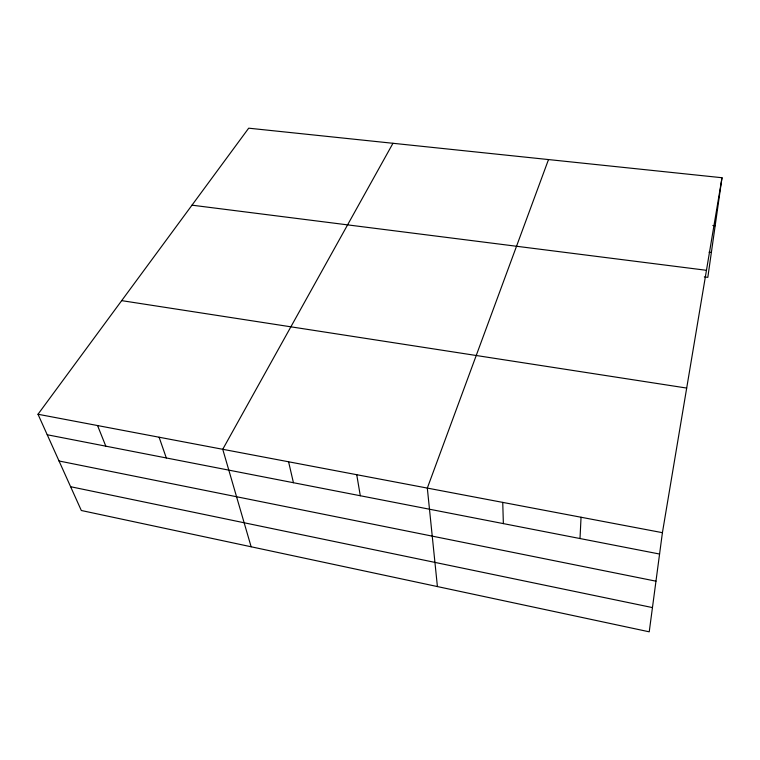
<?xml version="1.0" encoding="UTF-8"?>
<svg xmlns="http://www.w3.org/2000/svg" width="760" height="760" viewBox="0 0 760 760"><rect width="100%" height="100%" fill="white"/><g stroke="black" fill="none" stroke-linecap="round" stroke-linejoin="round"><path stroke-width="1.14" d="M580.003 538.545L581.048 517.246M722 177.726L662.416 532.674L649.23 631.817L81.32 510.501L38 414.257L248.691 128.184L722 177.726L707.826 277.352L704.33 276.906M548.501 159.571L427.32 488.091L437.409 586.568M392.967 143.288L222.746 449.293L251.133 546.772M712.832 225.482L715.169 225.748M709.033 252.177L711.369 252.462M191.995 205.171L706.458 270.303M121.685 300.637L686.688 388.065M38 414.257L662.416 532.674M47.224 434.758L659.575 554.04M59.033 460.987L655.966 581.181M70.614 486.714L652.45 607.582M97.555 425.552L105.811 446.177M159.106 437.228L166.307 457.957M288.581 461.785L293.436 482.724M356.734 474.705L360.297 495.748M502.74 502.398L503.367 523.611"/></g></svg>
